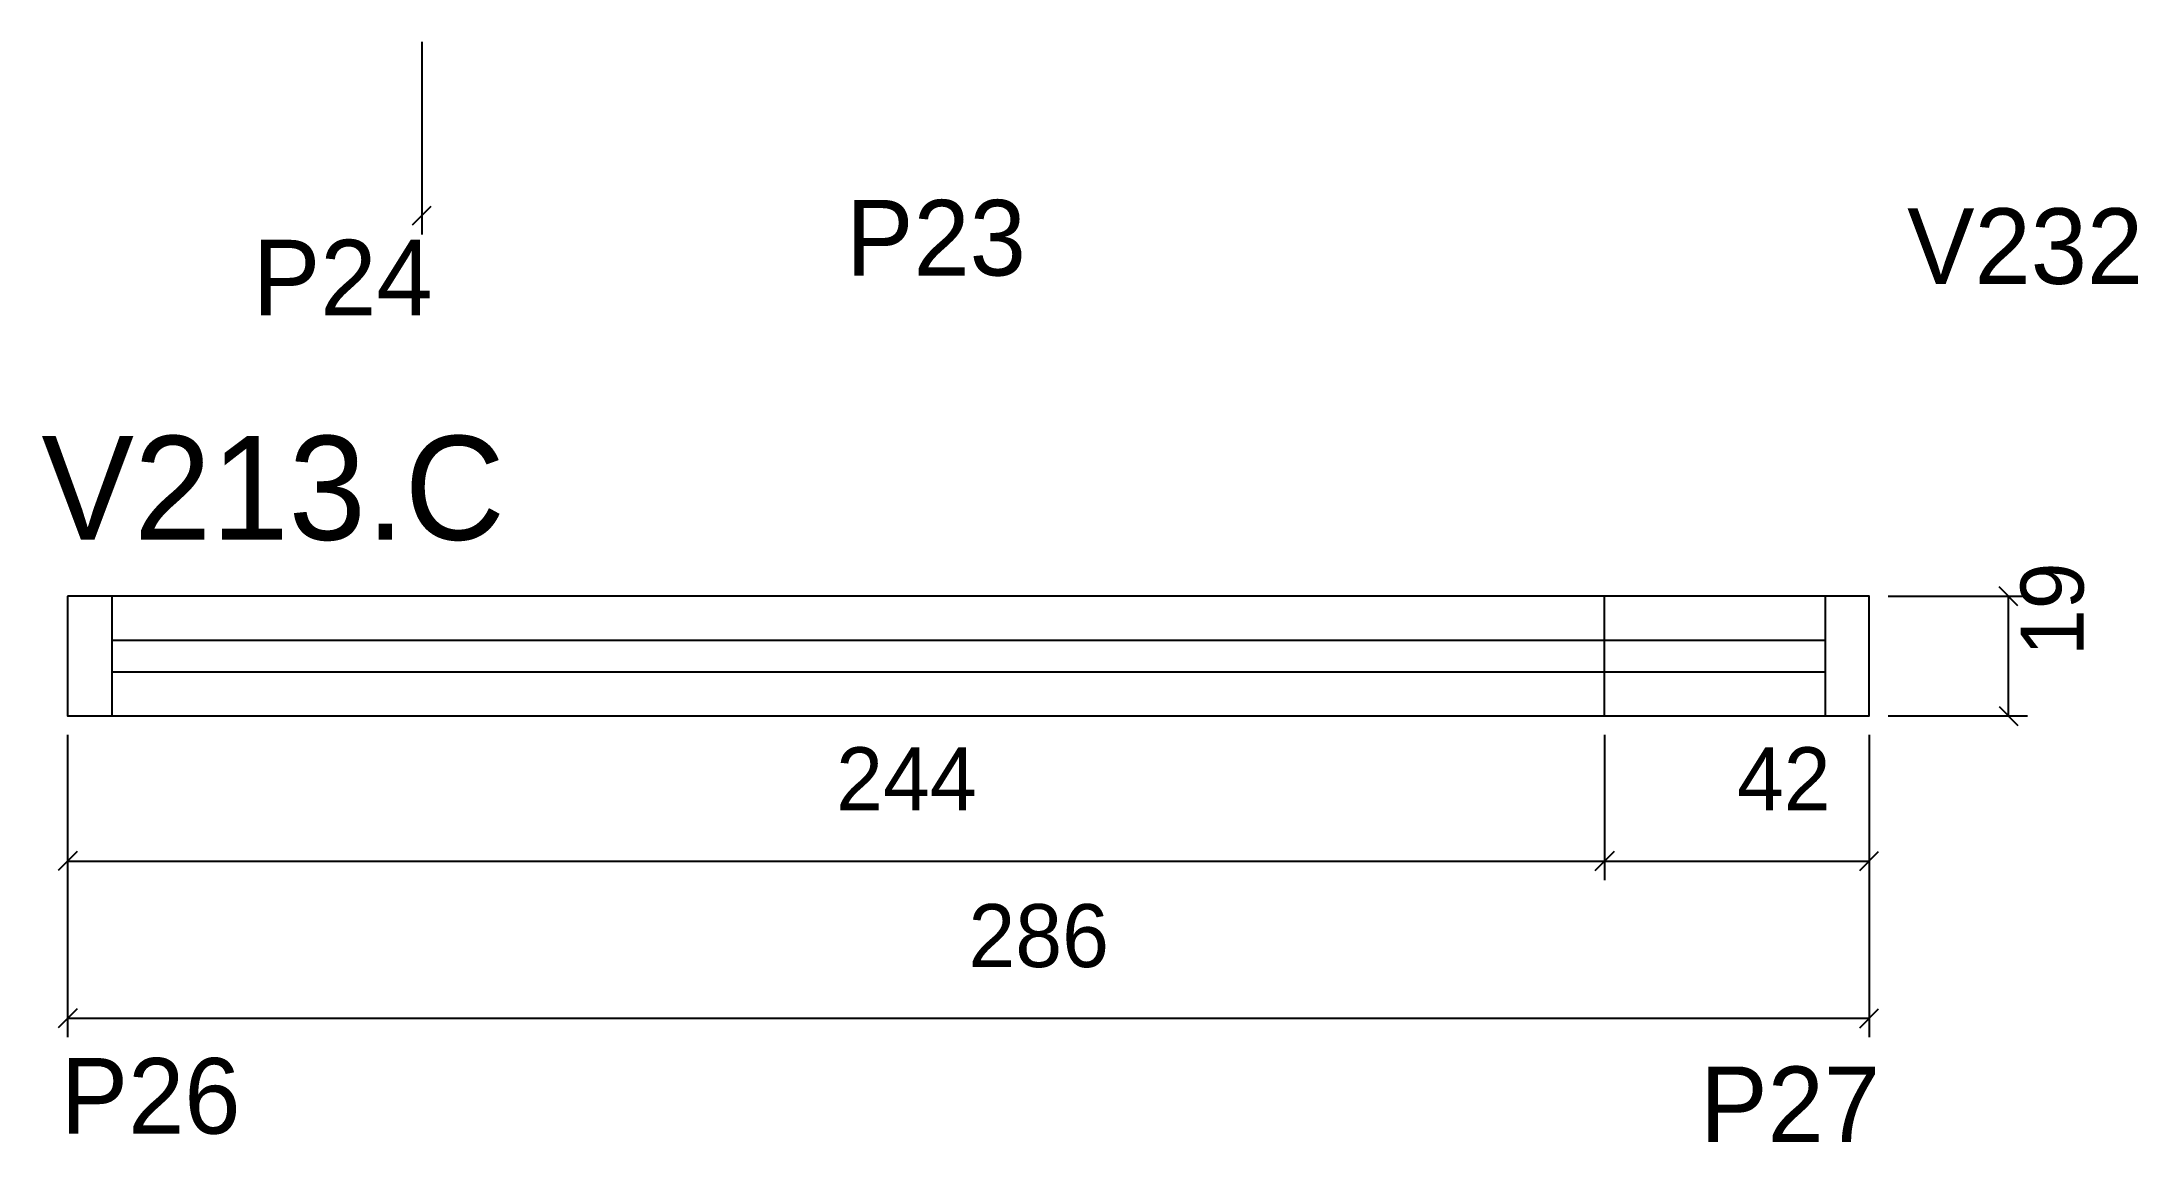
# Model space of a CAD drawing. Header units: metres. Extents: x 2483 to 2815, y 16700 to 16875.
import ezdxf

# ---------------------------------------------------------------- set-up
doc = ezdxf.new("R2010")
doc.units = ezdxf.units.M
for name, color, linetype in [('5', 7, 'Continuous'), ('COTA', 7, 'Continuous'), ('NOMENCLATURA', 7, 'Continuous'), ('Painéis', 7, 'Continuous'), ('SARR_2.2x7', 7, 'Continuous')]:
    doc.layers.add(name, color=color, linetype=linetype)

msp = doc.modelspace()

# ---------------------------------------------------------------- linework, layer by layer
at = {"layer": 'COTA', "color": 4, "lineweight": 25}
for p, q in [((2542.91, 16874.66), (2542.91, 16844.1)), ((2775.68, 16786.64), (2797.8, 16786.64)), ((2794.8, 16767.64), (2794.8, 16786.64)), ((2775.68, 16767.64), (2797.8, 16767.64)), ((2486.68, 16764.64), (2486.68, 16716.64)), ((2772.68, 16764.64), (2772.68, 16716.64)), ((2486.68, 16719.64), (2772.68, 16719.64))]:
    msp.add_line(p, q, dxfattribs=at)
at = {"layer": 'COTA', "color": 0, "lineweight": 25}
for p, q in [((2541.41, 16845.6), (2544.41, 16848.6)), ((2796.3, 16785.14), (2793.3, 16788.14)), ((2793.3, 16769.14), (2796.3, 16766.14)), ((2488.18, 16721.14), (2485.18, 16718.14)), ((2771.18, 16718.14), (2774.18, 16721.14))]:
    msp.add_line(p, q, dxfattribs=at)
at = {"layer": 'Painéis', "color": 200, "lineweight": 25}
msp.add_line((2730.68, 16767.64), (2730.68, 16786.64), dxfattribs=at)
at = {"layer": 'Painéis', "color": 4, "lineweight": 25}
for p, q in [((2486.68, 16764.64), (2486.68, 16741.6)), ((2730.68, 16764.64), (2730.68, 16741.6)), ((2730.68, 16764.64), (2730.68, 16741.6)), ((2772.68, 16764.64), (2772.68, 16741.6)), ((2486.68, 16744.6), (2730.68, 16744.6)), ((2730.68, 16744.6), (2772.68, 16744.6))]:
    msp.add_line(p, q, dxfattribs=at)
at = {"layer": 'Painéis', "color": 0, "lineweight": 25}
for p, q in [((2488.18, 16746.1), (2485.18, 16743.1)), ((2729.18, 16743.1), (2732.18, 16746.1)), ((2732.18, 16746.1), (2729.18, 16743.1)), ((2771.18, 16743.1), (2774.18, 16746.1))]:
    msp.add_line(p, q, dxfattribs=at)
at = {"layer": 'Painéis', "color": 200, "lineweight": 25}
msp.add_lwpolyline([(2486.68, 16786.64), (2486.68, 16767.64), (2772.68, 16767.64), (2772.68, 16786.64), (2486.68, 16786.64)], dxfattribs=at)
at = {"layer": 'SARR_2.2x7', "color": 40, "lineweight": 25}
for p, q in [((2493.68, 16786.64), (2493.68, 16767.64)), ((2765.68, 16786.64), (2765.68, 16767.64)), ((2765.68, 16779.64), (2493.68, 16779.64)), ((2493.68, 16774.64), (2765.68, 16774.64))]:
    msp.add_line(p, q, dxfattribs=at)

# ---------------------------------------------------------------- texts
at = {"layer": '5', "color": 5, "lineweight": 25}
for s, p in [('P23', (2610.25, 16837.57)), ('V232', (2778.7, 16836.24)), ('P24', (2516.08, 16831.24)), ('P26', (2485.57, 16701.33)), ('P27', (2745.85, 16699.99))]:
    msp.add_text(s, height=12, rotation=360, dxfattribs=at).set_placement(p)
at = {"layer": 'COTA', "color": 240, "lineweight": 25}
msp.add_text('19', height=10, rotation=90, dxfattribs=at).set_placement((2806.72, 16777.14))
msp.add_text('286', height=10, dxfattribs=at).set_placement((2629.68, 16727.77))
at = {"layer": 'NOMENCLATURA', "color": 7, "lineweight": 25}
msp.add_text('V213.C', height=16.5, dxfattribs=at).set_placement((2482.5, 16795.61))
at = {"layer": 'Painéis', "color": 240, "lineweight": 25}
for s, p in [('244', (2608.68, 16752.67)), ('42', (2751.68, 16752.67))]:
    msp.add_text(s, height=10, dxfattribs=at).set_placement(p)

doc.saveas('drawing.dxf')
